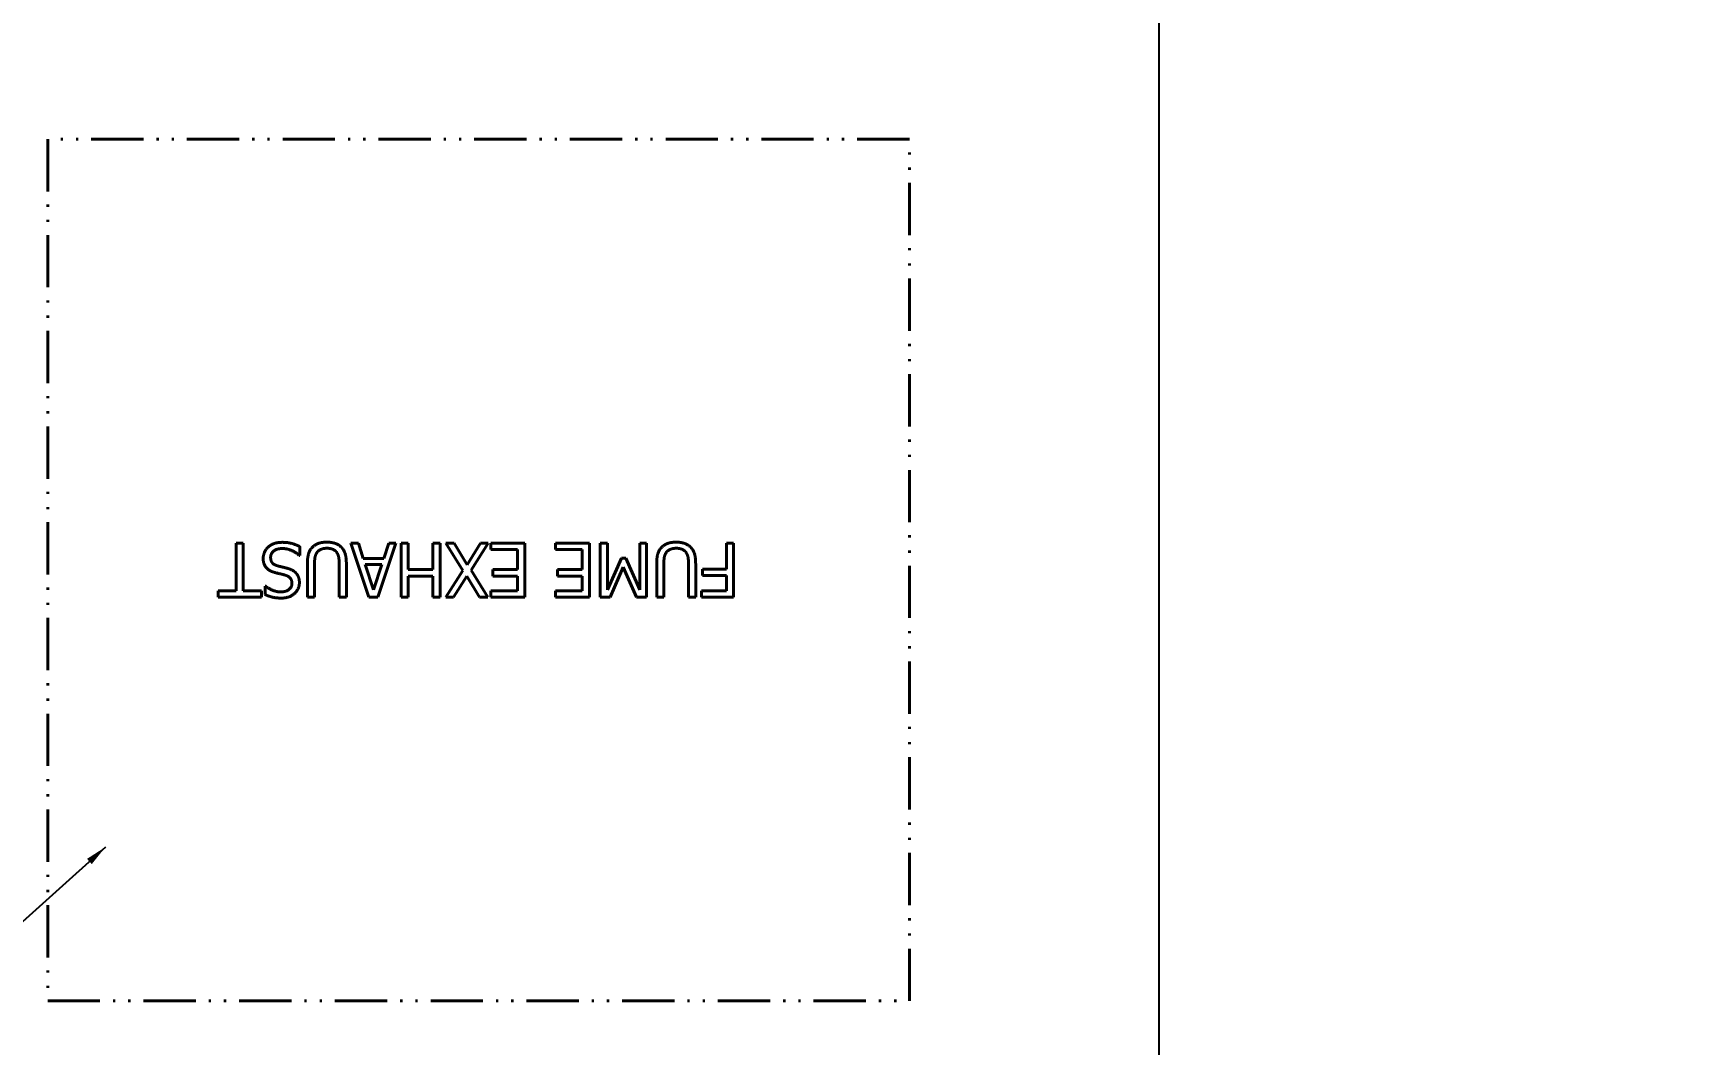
# Model space of a CAD drawing. Header units: millimetres. Extents: x 0 to 11890, y 0 to 8410.
# Drawn here: x 7072 to 8618, y 2804 to 3743 of the extents above; entities that cross this region are included whole.
import ezdxf

# ---------------------------------------------------------------- set-up
doc = ezdxf.new("R2010")
doc.units = ezdxf.units.MM
doc.header["$LTSCALE"] = 10
doc.linetypes.add('DASH_DOUBLE_DOT', pattern=[0.4398, 0.24, -0.06, 0.0098, -0.06, 0.01, -0.06])
for name, color, linetype, lineweight in [('가시적인 것(ISO)', 3, 'Continuous', 40), ('기호(ISO)', 5, 'Continuous', 25), ('치수(ISO)', 2, 'Continuous', 25)]:
    doc.layers.add(name, color=color, linetype=linetype, lineweight=lineweight)
doc.styles.add('치수 텍스트_PSTEK_POSCO', font='isocp.shx')
doc.dimstyles.new('치수_PSTEK_POSCO', dxfattribs={"dimscale": 10, "dimtxt": 3, "dimasz": 2, "dimexe": 2, "dimexo": 2.5, "dimgap": 1, "dimtad": 1, "dimrnd": 1e-08, "dimdsep": 46, "dimtxsty": '치수 텍스트_PSTEK_POSCO', "dimcen": 0.09, "dimdle": 10, "dimclrd": 7, "dimclre": 7, "dimclrt": 2, "dimadec": 1, "dimazin": 2, "dimtfac": 1, "dimtmove": 0, "dimatfit": 3, "dimfxl": 0, "dimtolj": 1, "dimlwd": -1, "dimlwe": -1, "dimarcsym": 0})
doc.dimstyles.new('치수_PSTEK_POSCO$7', dxfattribs={"dimscale": 10, "dimtxt": 3, "dimasz": 2, "dimexe": 2, "dimexo": 2.5, "dimgap": 1, "dimtad": 1, "dimrnd": 1e-08, "dimdsep": 46, "dimtxsty": '치수 텍스트_PSTEK_POSCO', "dimcen": 0.09, "dimdle": 10, "dimclrd": 7, "dimclre": 7, "dimclrt": 2, "dimadec": 1, "dimazin": 2, "dimtfac": 1, "dimtmove": 0, "dimatfit": 3, "dimfxl": 0, "dimtolj": 1, "dimlwd": -1, "dimlwe": -1, "dimarcsym": 0})

# ---------------------------------------------------------------- blocks, each defined once
blk = doc.blocks.new('*D22')
at = {"layer": 'Defpoints', "color": 0}
for p in [(7986.8, 6194.6), (9365.4, 6194.6), (9109.6, 2144.6)]:
    blk.add_point(p, dxfattribs=at)
at = {"layer": '치수(ISO)', "color": 7}
for p, q in [((8036.8, 6194.6), (9405.4, 6194.6)), ((9365.4, 2184.6), (9365.4, 6154.6)), ((9159.6, 2144.6), (9405.4, 2144.6))]:
    blk.add_line(p, q, dxfattribs=at)
for points in [[(9358.7, 6154.6), (9372, 6154.6), (9365.4, 6194.6)], [(9358.7, 2184.6), (9372, 2184.6), (9365.4, 2144.6)]]:
    blk.add_solid(points, dxfattribs=at)
at = {"layer": '치수(ISO)', "color": 2, "insert": (9315.4, 4091.6), "char_height": 60, "attachment_point": 4, "rotation": 90, "style": '치수 텍스트_PSTEK_POSCO'}
blk.add_mtext('\\A1;4050', dxfattribs=at)
blk = doc.blocks.new('*D23')
at = {"layer": 'Defpoints', "color": 0}
for p in [(8116.8, 5444.6), (6716.8, 2144.6), (8116.8, 1685)]:
    blk.add_point(p, dxfattribs=at)
at = {"layer": '치수(ISO)', "color": 7}
for p, q in [((8116.8, 5394.6), (8116.8, 1645)), ((6716.8, 2094.6), (6716.8, 1645)), ((6756.8, 1685), (8076.8, 1685))]:
    blk.add_line(p, q, dxfattribs=at)
for points in [[(6756.8, 1691.7), (6756.8, 1678.4), (6716.8, 1685)], [(8076.8, 1691.7), (8076.8, 1678.4), (8116.8, 1685)]]:
    blk.add_solid(points, dxfattribs=at)
at = {"layer": '치수(ISO)', "color": 2, "insert": (7344.8, 1735), "char_height": 60, "attachment_point": 4, "style": '치수 텍스트_PSTEK_POSCO'}
blk.add_mtext('\\A1;1400', dxfattribs=at)

msp = doc.modelspace()

# ---------------------------------------------------------------- linework, layer by layer
at = {"layer": '가시적인 것(ISO)', "color": 2, "linetype": 'DASH_DOUBLE_DOT', "ltscale": 20.211206}
for p, q in [((7885.226, 3644.597), (7085.226, 3644.597)), ((7085.226, 3644.597), (7085.226, 2844.597)), ((7885.226, 2844.597), (7885.226, 3644.597)), ((7085.226, 2844.597), (7885.226, 2844.597))]:
    msp.add_line(p, q, dxfattribs=at)
at = {"layer": '가시적인 것(ISO)', "color": 2, "linetype": 'Continuous'}
for p, q in [((7260.165, 3225.432), (7260.165, 3269.516)), ((7260.165, 3269.516), (7266.81, 3269.516)), ((7266.81, 3269.516), (7266.81, 3225.432)), ((7319.241, 3266.518), (7319.241, 3258.171)), ((7383.463, 3219.516), (7366.608, 3269.516)), ((7366.608, 3269.516), (7373.617, 3269.516)), ((7373.617, 3269.516), (7378.155, 3255.537)), ((7408.504, 3269.516), (7391.648, 3219.516)), ((7397.24, 3255.537), (7401.778, 3269.516)), ((7401.778, 3269.516), (7408.504, 3269.516)), ((7413.245, 3269.516), (7419.89, 3269.516)), ((7413.245, 3219.516), (7413.245, 3269.516)), ((7419.89, 3269.516), (7419.89, 3245.043)), ((7442.904, 3269.516), (7449.549, 3269.516)), ((7442.904, 3245.043), (7442.904, 3269.516)), ((7449.549, 3269.516), (7449.549, 3219.516)), ((7470.538, 3244.151), (7454.898, 3269.516)), ((7454.898, 3269.516), (7462.515, 3269.516)), ((7462.515, 3269.516), (7474.671, 3249.581)), ((7474.671, 3249.581), (7487.069, 3269.516)), ((7494.241, 3269.516), (7478.317, 3244.476)), ((7487.069, 3269.516), (7494.241, 3269.516)), ((7496.753, 3269.516), (7528.034, 3269.516)), ((7496.753, 3263.6), (7496.753, 3269.516)), ((7521.389, 3263.6), (7496.753, 3263.6)), ((7521.389, 3245.043), (7521.389, 3263.6)), ((7528.034, 3269.516), (7528.034, 3219.516)), ((7556.802, 3263.6), (7556.802, 3269.516)), ((7556.802, 3269.516), (7588.082, 3269.516)), ((7581.437, 3263.6), (7556.802, 3263.6)), ((7581.437, 3245.043), (7581.437, 3263.6)), ((7588.082, 3269.516), (7588.082, 3219.516)), ((7598.212, 3269.516), (7604.857, 3269.516)), ((7598.212, 3219.516), (7598.212, 3269.516)), ((7604.857, 3269.516), (7604.857, 3226.445)), ((7634.881, 3269.516), (7641.081, 3269.516)), ((7634.881, 3226.445), (7634.881, 3269.516)), ((7641.081, 3269.516), (7641.081, 3219.516)), ((7715.392, 3269.516), (7722.037, 3269.516)), ((7715.392, 3245.448), (7715.392, 3269.516)), ((7722.037, 3269.516), (7722.037, 3219.516)), ((7319.241, 3258.171), (7318.755, 3258.171)), ((7326.292, 3219.516), (7326.292, 3250.715)), ((7332.937, 3250.877), (7332.937, 3219.516)), ((7355.83, 3219.516), (7355.83, 3250.715)), ((7362.475, 3250.715), (7362.475, 3219.516)), ((7378.155, 3255.537), (7397.24, 3255.537)), ((7395.416, 3249.865), (7379.979, 3249.865)), ((7379.979, 3249.865), (7387.718, 3226.323)), ((7387.718, 3226.323), (7395.416, 3249.865)), ((7604.857, 3226.445), (7617.904, 3255.74)), ((7619.525, 3247.352), (7607.45, 3219.516)), ((7617.904, 3255.74), (7621.956, 3255.74)), ((7632.005, 3219.516), (7619.525, 3247.352)), ((7621.956, 3255.74), (7634.881, 3226.445)), ((7650.603, 3219.516), (7650.603, 3250.715)), ((7657.248, 3250.877), (7657.248, 3219.516)), ((7680.141, 3219.516), (7680.141, 3250.715)), ((7686.786, 3250.715), (7686.786, 3219.516)), ((7419.89, 3245.043), (7442.904, 3245.043)), ((7419.89, 3239.127), (7419.89, 3219.516)), ((7442.904, 3239.127), (7419.89, 3239.127)), ((7442.904, 3219.516), (7442.904, 3239.127)), ((7454.898, 3219.516), (7470.538, 3244.151)), ((7474.225, 3239.087), (7462.069, 3219.516)), ((7486.138, 3219.516), (7474.225, 3239.087)), ((7478.317, 3244.476), (7493.755, 3219.516)), ((7498.415, 3245.043), (7521.389, 3245.043)), ((7498.415, 3239.127), (7498.415, 3245.043)), ((7521.389, 3239.127), (7498.415, 3239.127)), ((7521.389, 3225.432), (7521.389, 3239.127)), ((7558.463, 3239.127), (7558.463, 3245.043)), ((7558.463, 3245.043), (7581.437, 3245.043)), ((7581.437, 3239.127), (7558.463, 3239.127)), ((7581.437, 3225.432), (7581.437, 3239.127)), ((7693.107, 3245.448), (7715.392, 3245.448)), ((7693.107, 3239.532), (7693.107, 3245.448)), ((7715.392, 3239.532), (7693.107, 3239.532)), ((7715.392, 3225.432), (7715.392, 3239.532)), ((7243.39, 3219.516), (7243.39, 3225.432)), ((7243.39, 3225.432), (7260.165, 3225.432)), ((7283.585, 3219.516), (7243.39, 3219.516)), ((7266.81, 3225.432), (7283.585, 3225.432)), ((7283.585, 3225.432), (7283.585, 3219.516)), ((7287.191, 3221.866), (7287.191, 3229.808)), ((7287.191, 3229.808), (7287.677, 3229.808)), ((7332.937, 3219.516), (7326.292, 3219.516)), ((7362.475, 3219.516), (7355.83, 3219.516)), ((7391.648, 3219.516), (7383.463, 3219.516)), ((7419.89, 3219.516), (7413.245, 3219.516)), ((7449.549, 3219.516), (7442.904, 3219.516)), ((7462.069, 3219.516), (7454.898, 3219.516)), ((7493.755, 3219.516), (7486.138, 3219.516)), ((7496.753, 3225.432), (7521.389, 3225.432)), ((7496.753, 3219.516), (7496.753, 3225.432)), ((7528.034, 3219.516), (7496.753, 3219.516)), ((7556.802, 3219.516), (7556.802, 3225.432)), ((7556.802, 3225.432), (7581.437, 3225.432)), ((7588.082, 3219.516), (7556.802, 3219.516)), ((7607.45, 3219.516), (7598.212, 3219.516)), ((7641.081, 3219.516), (7632.005, 3219.516)), ((7657.248, 3219.516), (7650.603, 3219.516)), ((7686.786, 3219.516), (7680.141, 3219.516)), ((7692.134, 3225.432), (7715.392, 3225.432)), ((7692.134, 3219.516), (7692.134, 3225.432)), ((7722.037, 3219.516), (7692.134, 3219.516))]:
    msp.add_line(p, q, dxfattribs=at)
for points in [[(7285.246, 3255.253), (7285.246, 3258.211), (7287.637, 3263.884), (7289.784, 3265.869)], [(7289.784, 3265.869), (7292.175, 3268.057), (7298.253, 3270.407), (7302.831, 3270.407)], [(7303.317, 3264.654), (7297.807, 3264.654), (7292.175, 3260.075), (7292.175, 3256.307)], [(7302.831, 3270.407), (7308.261, 3270.407), (7315.878, 3268.138), (7319.241, 3266.518)], [(7318.755, 3258.171), (7315.473, 3261.25), (7307.167, 3264.654), (7303.317, 3264.654)], [(7326.292, 3250.715), (7326.292, 3255.942), (7328.398, 3263.398), (7331.073, 3265.95)], [(7331.073, 3265.95), (7333.463, 3268.3), (7339.784, 3270.57), (7344.403, 3270.57)], [(7344.403, 3264.897), (7341.283, 3264.897), (7336.421, 3262.83), (7335.084, 3260.805)], [(7344.403, 3270.57), (7348.82, 3270.57), (7355.384, 3268.26), (7357.693, 3265.95)], [(7353.682, 3260.805), (7352.345, 3262.83), (7347.726, 3264.897), (7344.403, 3264.897)], [(7357.693, 3265.95), (7360.327, 3263.357), (7362.475, 3256.064), (7362.475, 3250.715)], [(7650.603, 3250.715), (7650.603, 3255.942), (7652.71, 3263.398), (7655.384, 3265.95)], [(7655.384, 3265.95), (7657.775, 3268.3), (7664.095, 3270.57), (7668.715, 3270.57)], [(7668.715, 3264.897), (7665.595, 3264.897), (7660.732, 3262.83), (7659.395, 3260.805)], [(7668.715, 3270.57), (7673.131, 3270.57), (7679.695, 3268.26), (7682.005, 3265.95)], [(7677.993, 3260.805), (7676.656, 3262.83), (7672.037, 3264.897), (7668.715, 3264.897)], [(7682.005, 3265.95), (7684.638, 3263.357), (7686.786, 3256.064), (7686.786, 3250.715)], [(7295.173, 3242.652), (7290.027, 3244.232), (7285.246, 3250.594), (7285.246, 3255.253)], [(7292.175, 3256.307), (7292.175, 3253.309), (7295.133, 3249.581), (7298.334, 3248.649)], [(7298.334, 3248.649), (7300.643, 3248.001), (7304.492, 3247.109), (7307.369, 3246.38)], [(7335.084, 3260.805), (7333.828, 3258.9), (7332.937, 3254.241), (7332.937, 3250.877)], [(7355.83, 3250.715), (7355.83, 3254.2), (7354.938, 3258.9), (7353.682, 3260.805)], [(7659.395, 3260.805), (7658.139, 3258.9), (7657.248, 3254.241), (7657.248, 3250.877)], [(7680.141, 3250.715), (7680.141, 3254.2), (7679.249, 3258.9), (7677.993, 3260.805)], [(7305.424, 3240.018), (7303.317, 3240.586), (7297.199, 3242.044), (7295.173, 3242.652)], [(7301.616, 3224.378), (7306.235, 3224.378), (7311.948, 3228.714), (7311.948, 3232.239)], [(7318.877, 3232.928), (7318.877, 3226.85), (7309.395, 3218.625), (7302.061, 3218.625)], [(7311.948, 3232.239), (7311.948, 3235.399), (7308.585, 3239.168), (7305.424, 3240.018)], [(7307.369, 3246.38), (7309.963, 3245.691), (7314.055, 3243.625), (7315.635, 3241.963)], [(7315.635, 3241.963), (7317.175, 3240.302), (7318.877, 3235.845), (7318.877, 3232.928)], [(7302.061, 3218.625), (7297.847, 3218.625), (7290.392, 3220.286), (7287.191, 3221.866)], [(7287.677, 3229.808), (7290.068, 3227.62), (7297.523, 3224.378), (7301.616, 3224.378)]]:
    msp.add_open_spline(points, degree=2, dxfattribs=at)

# ---------------------------------------------------------------- dimensions: what is measured, and where the dimension line sits
at = {"layer": '치수(ISO)', "color": 7}
for base, p1, p2, angle, picture, middle in [((9365.362, 6194.597), (9109.626, 2144.597), (7986.826, 6194.597), 90, '*D22', (9365.362, 4169.597)), ((8116.826, 1685.026), (6716.826, 2144.597), (8116.826, 5444.597), 180, '*D23', (7416.826, 1685.026))]:
    dim = msp.add_linear_dim(base=base, p1=p1, p2=p2, angle=angle, dimstyle='치수_PSTEK_POSCO', override={"dimscale": 20, "dimtofl": 0, "dimatfit": 1}, dxfattribs=at)
    dim.commit()
    dim.dimension.update_dxf_attribs({"geometry": picture, "text_midpoint": middle, "dimtype": 160})

# ---------------------------------------------------------------- leaders
at = {"layer": '기호(ISO)', "color": 7, "annotation_type": 0, "has_hookline": 1, "hookline_direction": 1, "text_width": 705.871}
msp.add_leader([(7138.747, 2987.44), (6988.837, 2852.598), (6968.837, 2852.598)], dimstyle='치수_PSTEK_POSCO$7', override={"dimtad": 0}, dxfattribs=at)

doc.saveas('drawing.dxf')
